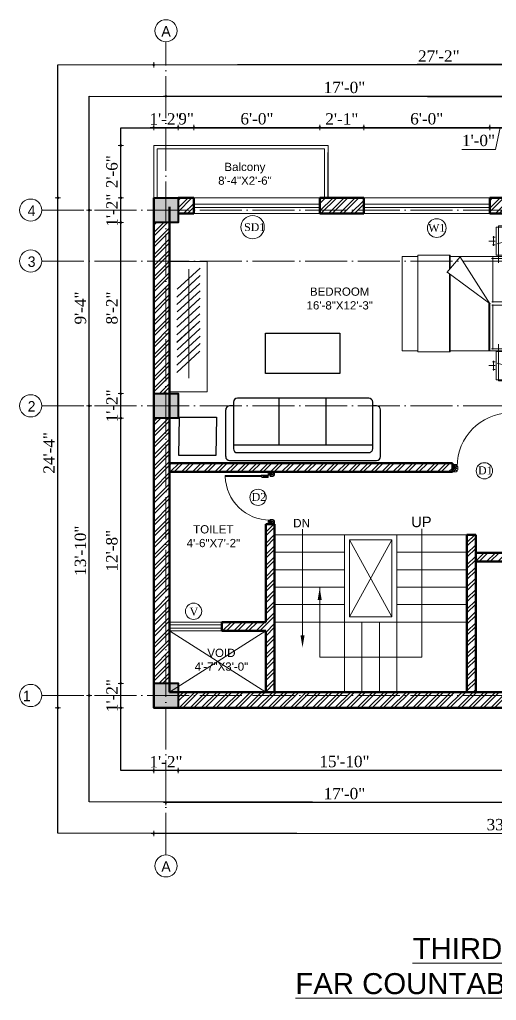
# Model space of a CAD drawing. Header units: inches. Extents: x 153221 to 157601, y -20468 to 0.
# Drawn here: x 155834 to 156106, y -19064 to -18503 of the extents above; entities that cross this region are included whole.
import ezdxf

# ---------------------------------------------------------------- set-up
doc = ezdxf.new("R2010")
doc.units = ezdxf.units.IN
doc.header["$MEASUREMENT"] = 0
doc.header["$PDMODE"] = 99
doc.linetypes.add('ACAD_ISO04W100', pattern=[30, 24, -3, 0, -3])
for name, color, linetype, lineweight in [('.09', 24, 'Continuous', 9), ('.1', 168, 'Continuous', 13), ('A-FUR', 42, 'Continuous', 5), ('CENTER  LINE RA', 10, 'ACAD_ISO04W100', 20), ('CONC. OUTLINE RA', 150, 'Continuous', 40), ('DOOR-WIN RA', 3, 'Continuous', 20), ('ELE2 RA', 130, 'Continuous', 20), ('Furniture', 22, 'Continuous', 13), ('Hatch', 254, 'Continuous', 9), ('HATCH RA', 8, 'Continuous', 5), ('STAIR PLAN AND ELEV RA', 124, 'Continuous', 20), ('Text', 7, 'Continuous', 18), ('TEXTLAYER', 7, 'Continuous', 18), ('WALL RA', 42, 'Continuous', 50)]:
    doc.layers.add(name, color=color, linetype=linetype, lineweight=lineweight)
for name, color, linetype in [('lettring', 7, 'Continuous'), ('THIETBI', 8, 'Continuous'), ('WINDOW+dOOR', 5, 'Continuous')]:
    doc.layers.add(name, color=color, linetype=linetype)
doc.styles.add('arial', font='arial.ttf', dxfattribs={"height": 7})
doc.styles.add('DIM', font='dutch.ttf')
doc.styles.get("Standard").update_dxf_attribs({"font": 'arial.ttf'})
doc.styles.add('titles', font='GOTHICB.TTF')
doc.dimstyles.new('1-8', dxfattribs={"dimtxt": 7, "dimasz": 3, "dimexe": 3, "dimexo": 3, "dimgap": 3, "dimtad": 1, "dimdec": 0, "dimzin": 0, "dimdsep": 46, "dimlunit": 4, "dimtxsty": 'arial', "dimblk": 'ARCHTICK', "dimcen": 0.09, "dimdle": 3, "dimclrt": 6, "dimazin": 0, "dimtfac": 1, "dimtdec": 0, "dimtix": 1, "dimtofl": 0, "dimtmove": 2, "dimatfit": 3, "dimfxl": 5, "dimfxlon": 1, "dimtolj": 1, "dimtzin": 0, "dimlwe": 5, "dimarcsym": 1})
doc.dimstyles.new('Copy of DIM 8', dxfattribs={"dimtxt": 6.5, "dimasz": 1, "dimexe": 6, "dimexo": 18, "dimgap": 1.6875, "dimtad": 1, "dimdec": 0, "dimzin": 3, "dimdsep": 46, "dimlunit": 4, "dimtxsty": 'DIM', "dimblk": 'dot 2', "dimcen": 0.09375, "dimse1": 1, "dimse2": 1, "dimclrd": 1, "dimclre": 1, "dimclrt": 256, "dimadec": 0, "dimazin": 0, "dimtfac": 0.75, "dimtdec": 0, "dimtix": 1, "dimtmove": 1, "dimatfit": 3, "dimldrblk": 'DOT', "dimfxl": 1, "dimtolj": 1, "dimtzin": 0, "dimlwd": 9, "dimlwe": 9, "dimarcsym": 0})
pattern_1 = [(45, (9494.8653, -3872.767), (-3.18198052, 3.18198052), []), (45, (9496.9866, -3872.767), (-3.18198052, 3.18198052), [])]

# ---------------------------------------------------------------- blocks, each defined once
blk = doc.blocks.new('30 inch door')
at = {"layer": '.09'}
blk.add_arc((10330.01, 24687.1), 25.67, 91.332, 180, dxfattribs=at)
at = {"layer": '.1'}
for p, q in [((10329.41, 24712.76), (10329.41, 24691.67)), ((10329.41, 24712.76), (10329.81, 24712.76)), ((10329.81, 24691.67), (10329.81, 24712.76)), ((10328.81, 24688.15), (10328.81, 24691.67)), ((10329.29, 24692.15), (10329.41, 24692.15)), ((10329.41, 24692.15), (10329.41, 24691.67)), ((10329.41, 24691.67), (10329.81, 24691.67)), ((10329.41, 24691.67), (10329.81, 24691.67)), ((10329.81, 24691.67), (10329.81, 24692.15)), ((10329.81, 24692.15), (10330.01, 24692.15)), ((10330.01, 24692.15), (10330.01, 24688.15)), ((10302.02, 24688.15), (10302.02, 24684.65)), ((10304.03, 24688.15), (10302.02, 24688.15)), ((10302.02, 24684.65), (10303.77, 24684.65)), ((10304.03, 24688.15), (10304.03, 24688.15)), ((10304.03, 24687.1), (10304.03, 24688.15)), ((10304.65, 24687.1), (10304.03, 24687.1)), ((10304.65, 24685.52), (10304.65, 24687.1)), ((10330.01, 24688.15), (10328.81, 24688.15)), ((10329.4, 24687.1), (10330.01, 24687.1)), ((10329.4, 24685.52), (10329.4, 24687.1)), ((10330.01, 24687.1), (10330.01, 24688.15)), ((10330.01, 24688.15), (10332.02, 24688.15)), ((10332.02, 24684.65), (10330.27, 24684.65)), ((10332.02, 24688.15), (10332.02, 24684.65))]:
    blk.add_line(p, q, dxfattribs=at)
for centre, major_axis, start_param, end_param in [((10329.29, 24691.67), (-0.339, 0.339), 5.497787, 7.068583), ((10303.77, 24685.52), (-0.619, -0.619), 0.785398, 2.356194)]:
    blk.add_ellipse(centre, major_axis=major_axis, ratio=1, start_param=start_param, end_param=end_param, dxfattribs=at)
at = {"layer": '.1', "extrusion": (0, 0, -1)}
blk.add_ellipse((10330.27, 24685.52), major_axis=(-0.619, 0.619), ratio=1, start_param=3.926991, end_param=5.497787, dxfattribs=at)
blk.add_line((10330.01, 24688.15), (10330.01, 24688.15))
at = {"layer": 'Hatch', "lineweight": 0}
for points, knots in [([(10330.01, 24688.15), (10329.8, 24688.26), (10329.35, 24688.51), (10329.11, 24688.97), (10328.99, 24689.22)], [0, 0, 0, 0, 17.459472, 37.737029, 37.737029, 37.737029, 37.737029]), ([(10329.9, 24690.9), (10329.69, 24690.85), (10329.25, 24690.74), (10329.1, 24690.31), (10329.02, 24690.08)], [0, 0, 0, 0, 15.424483, 31.99547, 31.99547, 31.99547, 31.99547]), ([(10329.92, 24690.24), (10329.72, 24690.12), (10329.23, 24689.84), (10329.13, 24689.27), (10329.07, 24688.95)], [0, 0, 0, 0, 17.254821, 40.319618, 40.319618, 40.319618, 40.319618]), ([(10330.01, 24688.15), (10329.7, 24688.44), (10329.1, 24689.01), (10329.14, 24689.82), (10329.09, 24691.13)], [0, 0, 0, 0, 30.296971, 58.529009, 58.529009, 58.529009, 58.529009]), ([(10329.9, 24689.44), (10329.59, 24689.24), (10329.23, 24689.01), (10329.2, 24688.63), (10329.2, 24688.58)], [0, 0, 0, 0, 24.633819, 28.489546, 28.489546, 28.489546, 28.489546]), ([(10330.01, 24688.15), (10329.86, 24688.5), (10329.47, 24689.39), (10329.44, 24690.38), (10329.42, 24690.98)], [0, 0, 0, 0, 28.413311, 72.750806, 72.750806, 72.750806, 72.750806]), ([(10330.01, 24688.15), (10329.93, 24688.7), (10329.77, 24689.76), (10329.75, 24690.84), (10329.74, 24691.37)], [0, 0, 0, 0, 41.50394, 80.765622, 80.765622, 80.765622, 80.765622]), ([(10302.02, 24688.15), (10302.05, 24687.95), (10302.17, 24687.01), (10302.48, 24686.12), (10302.72, 24685.42)], [0, 0, 0, 0, 17.459471, 80.67073, 80.67073, 80.67073, 80.67073]), ([(10302.02, 24688.15), (10302.41, 24687.86), (10303.15, 24687.31), (10304.04, 24687.05), (10304.45, 24686.93)], [0, 0, 0, 0, 41.503939, 78.170205, 78.170205, 78.170205, 78.170205]), ([(10302.02, 24688.15), (10302.45, 24687.5), (10303.05, 24686.59), (10304.02, 24686.14), (10304.29, 24686.01)], [0, 0, 0, 0, 64.705486, 90.408952, 90.408952, 90.408952, 90.408952]), ([(10302.02, 24688.15), (10302.13, 24687.79), (10302.35, 24687.1), (10302.97, 24686.1), (10304.18, 24685.07)], [0, 0, 0, 0, 30.296971, 58.529009, 58.529009, 58.529009, 58.529009]), ([(10303.35, 24687.82), (10303.2, 24687.43), (10302.98, 24686.82), (10302.44, 24686.51), (10302.25, 24686.4)], [0, 0, 0, 0, 34.642749, 52.790216, 52.790216, 52.790216, 52.790216]), ([(10303.86, 24687.89), (10303.73, 24687.32), (10303.52, 24686.4), (10302.7, 24686), (10302.39, 24685.85)], [0, 0, 0, 0, 47.051669, 75.417188, 75.417188, 75.417188, 75.417188]), ([(10304.15, 24687.01), (10304.07, 24686.57), (10303.9, 24685.69), (10303.13, 24685.22), (10302.75, 24684.98)], [0, 0, 0, 0, 36.886594, 73.591637, 73.591637, 73.591637, 73.591637]), ([(10332.02, 24688.15), (10331.63, 24687.86), (10330.89, 24687.31), (10330.01, 24687.05), (10329.59, 24686.93)], [0, 0, 0, 0, 41.503939, 78.170205, 78.170205, 78.170205, 78.170205]), ([(10332.02, 24688.15), (10331.59, 24687.5), (10330.99, 24686.59), (10330.03, 24686.14), (10329.75, 24686.01)], [0, 0, 0, 0, 64.705486, 90.408952, 90.408952, 90.408952, 90.408952]), ([(10332.02, 24688.15), (10331.91, 24687.79), (10331.69, 24687.1), (10331.07, 24686.1), (10329.87, 24685.07)], [0, 0, 0, 0, 30.296971, 58.529009, 58.529009, 58.529009, 58.529009]), ([(10329.89, 24687.01), (10329.98, 24686.57), (10330.14, 24685.69), (10330.91, 24685.22), (10331.29, 24684.98)], [0, 0, 0, 0, 36.886594, 73.591637, 73.591637, 73.591637, 73.591637]), ([(10330.18, 24687.89), (10330.31, 24687.32), (10330.52, 24686.4), (10331.35, 24686), (10331.66, 24685.85)], [0, 0, 0, 0, 47.051669, 75.417188, 75.417188, 75.417188, 75.417188]), ([(10330.7, 24687.82), (10330.84, 24687.43), (10331.06, 24686.82), (10331.61, 24686.51), (10331.8, 24686.4)], [0, 0, 0, 0, 34.642749, 52.790216, 52.790216, 52.790216, 52.790216]), ([(10332.02, 24688.15), (10332, 24687.95), (10331.87, 24687.01), (10331.56, 24686.12), (10331.32, 24685.42)], [0, 0, 0, 0, 17.459471, 80.67073, 80.67073, 80.67073, 80.67073])]:
    blk.add_open_spline(points, degree=3, knots=knots, dxfattribs=at)
blk = doc.blocks.new('COLUMN')
at = {"layer": 'CONC. OUTLINE RA', "transparency": 33554687}
h = blk.add_hatch(color=256, dxfattribs=at)
h.dxf.hatch_style = 1
h.paths.add_polyline_path([(148062.93, -13130.45), (148076.93, -13130.45), (148076.93, -13116.45), (148062.93, -13116.45)])
at = {"layer": 'CONC. OUTLINE RA'}
blk.add_lwpolyline([(148062.93, -13116.45), (148076.93, -13116.45), (148076.93, -13130.45), (148062.93, -13130.45)], close=True, dxfattribs=at)
blk = doc.blocks.new('A$C2A650008')
at = {"layer": 'A-FUR'}
for p, q in [((-74.11, 13.02), (-90.97, 13.02)), ((-90.97, -6.3), (-90.97, 13.02)), ((-80.98, 12.72), (-85.85, -5.45)), ((-74.11, -10.37), (-74.11, 13.02)), ((-91.38, 6.62), (-73.1, 1.72)), ((-90.52, -5.58), (-90.52, 12.3)), ((-90.52, 12.3), (-72.65, 12.3)), ((-82.37, 6.87), (-81.23, 8.27)), ((-72.65, 12.3), (-72.65, -5.58)), ((-70.96, 6.46), (-70.96, 0.35)), ((-85.74, 4.89), (-87.52, 4.59)), ((-83.76, 1.91), (-83.84, -1.7)), ((-80.74, 3.68), (-77.55, 1.98)), ((-71.92, 5.78), (-70.42, 5.78)), ((-71.92, 3.36), (-67.96, 3.36)), ((-71.92, 0.94), (-70.3, 0.94)), ((-72.65, -5.58), (-90.52, -5.58)), ((-43.44, -5.48), (-43.44, -13.94)), ((-43.44, -5.48), (-22.87, -5.48)), ((-42.96, -5.48), (-42.96, -14.5)), ((-22.87, -5.48), (-22.87, -66.85)), ((-90.97, -6.3), (-43.44, -6.3)), ((-90.97, -6.3), (-90.97, -66.3)), ((-90.97, -6.3), (-70.8, -6.3)), ((-90.97, -66.3), (-90.97, -6.3)), ((-90.18, -7.63), (-69.6, -7.63)), ((-89.76, -35.72), (-89.76, -7)), ((-70.44, -6.69), (-70.44, -35.63)), ((-68.72, -36.65), (-49.48, -6.48)), ((-49.77, -6.59), (-41.27, -16.48)), ((-22.87, -6.3), (-12.84, -6.3)), ((-12.84, -6.3), (-12.84, -66.3)), ((-41.36, -16.06), (-68.68, -36.43)), ((-43.44, -17.62), (-43.44, -66.85)), ((-42.96, -17.26), (-42.96, -66.85)), ((-69.87, -35.22), (-90.25, -35.22)), ((-89.76, -65.95), (-89.76, -36.85)), ((-70.44, -36.77), (-70.44, -65.37)), ((-68.5, -36.25), (-68.5, -66.3)), ((-68.02, -35.78), (-68.02, -66.3)), ((-90.25, -37.39), (-69.87, -37.39)), ((-74.11, -61.97), (-74.11, -85.36)), ((-43.44, -66.3), (-90.97, -66.3)), ((-90.97, -66.3), (-90.97, -85.36)), ((-69.53, -64.97), (-90.74, -64.97)), ((-90.52, -66.76), (-90.52, -84.63)), ((-72.65, -66.76), (-90.52, -66.76)), ((-80.98, -85.05), (-85.85, -66.89)), ((-72.65, -84.63), (-72.65, -66.76)), ((-43.44, -66.85), (-22.87, -66.85)), ((-12.84, -66.3), (-22.87, -66.3)), ((-91.38, -78.96), (-73.1, -74.06)), ((-80.74, -76.02), (-77.55, -74.32)), ((-71.92, -73.28), (-70.3, -73.28)), ((-70.96, -78.79), (-70.96, -72.69)), ((-82.37, -79.2), (-81.23, -80.61)), ((-71.92, -75.7), (-67.96, -75.7)), ((-71.92, -78.11), (-70.42, -78.11)), ((-74.11, -85.36), (-90.97, -85.36)), ((-90.52, -84.63), (-72.65, -84.63))]:
    blk.add_line(p, q, dxfattribs=at)
for centre, major_axis, start_param, end_param in [((-82.54, 3.29), (3.95, 3.95), 6.28318530712061, 12.5663706143002), ((-82.54, 3.29), (-3.64, 3.64), 4.712389, 10.995574), ((-83.2, 4.43), (1.82, 1.82), 3.926993, 10.210178), ((-83.2, 4.43), (-1.52, 1.52), -1.570796, 4.712389)]:
    blk.add_ellipse(centre, major_axis=major_axis, ratio=1, start_param=start_param, end_param=end_param, dxfattribs=at)
at = {"layer": 'A-FUR', "extrusion": (0, 0, -1)}
for centre, major_axis, start_param, end_param in [((-82.54, -75.63), (-3.95, 3.95), 3.141593, 9.424778), ((-82.54, -75.63), (3.64, 3.64), 1.570796326731005, 7.853981633910592), ((-83.2, -76.77), (1.82, 1.82), -0.588961555347947, 5.69422375183164), ((-83.2, -76.77), (-1.52, 1.52), 0.886531, 7.169716)]:
    blk.add_ellipse(centre, major_axis=major_axis, ratio=1, start_param=start_param, end_param=end_param, dxfattribs=at)
blk = doc.blocks.new('_ArchTick')
at = {"color": 0, "linetype": 'ByBlock', "const_width": 0.15}
blk.add_lwpolyline([(-0.5, -0.5), (0.5, 0.5)], dxfattribs=at)
blk = doc.blocks.new('dot1')
at = {"layer": 'Hatch'}
h = blk.add_hatch(color=256, dxfattribs=at)
edge = h.paths.add_edge_path()
edge.add_arc((0, 0), 1, 0, 360)
for p, q in [((3, 0), (-3, 0)), ((0, 3), (0, -3))]:
    blk.add_line(p, q, dxfattribs=at)
blk.add_circle((0, 0), 1, dxfattribs=at)
blk = doc.blocks.new('dot 2')
at = {"layer": 'Hatch', "xscale": 0.5, "yscale": 0.5, "zscale": 0.5}
blk.add_blockref('dot1', (0, 0), dxfattribs=at)
blk = doc.blocks.new('*D876')
at = {"layer": 'Defpoints', "color": 0, "transparency": 16777216}
for p in [(159867.42, -18564.47), (159853.42, -18604.7), (159867.42, -18604.7)]:
    blk.add_point(p, dxfattribs=at)
at = {"layer": 'lettring', "color": 1, "lineweight": 9, "transparency": 16777216}
for p, q in [((159852.42, -18564.47), (159851.42, -18564.47)), ((159853.42, -18564.47), (159867.42, -18564.47)), ((159868.42, -18564.47), (159869.42, -18564.47))]:
    blk.add_line(p, q, dxfattribs=at)
blk.add_blockref('dot 2', (159853.42, -18564.47), dxfattribs=at)
at = {"layer": 'lettring', "color": 1, "lineweight": 9, "transparency": 16777216, "rotation": 180}
blk.add_blockref('dot 2', (159867.42, -18564.47), dxfattribs=at)
at = {"layer": 'lettring', "transparency": 16777216, "insert": (159860.42, -18559.51), "char_height": 6.5, "attachment_point": 5, "style": 'DIM'}
blk.add_mtext('\\A1;1\'-2"', dxfattribs=at)
blk = doc.blocks.new('_Dot')
at = {"color": 0, "linetype": 'ByBlock', "lineweight": -2}
blk.add_line((-0.5, 0), (-1, 0), dxfattribs=at)
at = {"color": 0, "linetype": 'ByBlock', "const_width": 0.5}
blk.add_lwpolyline([(-0.25, 0, 1), (0.25, 0, 1)], format="xyb", close=True, dxfattribs=at)
blk = doc.blocks.new('*D877')
at = {"layer": 'Defpoints', "color": 0, "transparency": 16777216}
for p in [(159876.42, -18564.47), (159867.42, -18604.7), (159876.42, -18604.7)]:
    blk.add_point(p, dxfattribs=at)
at = {"layer": 'lettring', "color": 1, "lineweight": 9, "transparency": 16777216}
for p, q in [((159866.42, -18564.47), (159865.42, -18564.47)), ((159867.42, -18564.47), (159876.42, -18564.47)), ((159877.42, -18564.47), (159878.42, -18564.47))]:
    blk.add_line(p, q, dxfattribs=at)
blk.add_blockref('dot 2', (159867.42, -18564.47), dxfattribs=at)
at = {"layer": 'lettring', "color": 1, "lineweight": 9, "transparency": 16777216, "rotation": 180}
blk.add_blockref('dot 2', (159876.42, -18564.47), dxfattribs=at)
at = {"layer": 'lettring', "transparency": 16777216, "insert": (159871.92, -18559.47), "char_height": 6.5, "attachment_point": 5, "style": 'DIM'}
blk.add_mtext('\\A1;9"', dxfattribs=at)
blk = doc.blocks.new('*D878')
at = {"layer": 'Defpoints', "color": 0, "transparency": 16777216}
for p in [(159948.42, -18564.47), (159876.42, -18604.7), (159948.42, -18604.7)]:
    blk.add_point(p, dxfattribs=at)
at = {"layer": 'lettring', "color": 1, "lineweight": 9, "transparency": 16777216}
blk.add_line((159877.42, -18564.47), (159947.42, -18564.47), dxfattribs=at)
at = {"layer": 'lettring', "color": 1, "lineweight": 9, "transparency": 16777216, "rotation": 180}
blk.add_blockref('dot 2', (159876.42, -18564.47), dxfattribs=at)
at = {"layer": 'lettring', "color": 1, "lineweight": 9, "transparency": 16777216}
blk.add_blockref('dot 2', (159948.42, -18564.47), dxfattribs=at)
at = {"layer": 'lettring', "transparency": 16777216, "insert": (159912.42, -18559.47), "char_height": 6.5, "attachment_point": 5, "style": 'DIM'}
blk.add_mtext('\\A1;6\'-0"', dxfattribs=at)
blk = doc.blocks.new('*D879')
at = {"layer": 'Defpoints', "color": 0, "transparency": 16777216}
for p in [(159973.46, -18564.47), (159948.42, -18604.7), (159973.46, -18604.7)]:
    blk.add_point(p, dxfattribs=at)
at = {"layer": 'lettring', "color": 1, "lineweight": 9, "transparency": 16777216}
blk.add_line((159949.42, -18564.47), (159972.46, -18564.47), dxfattribs=at)
at = {"layer": 'lettring', "color": 1, "lineweight": 9, "transparency": 16777216, "rotation": 180}
blk.add_blockref('dot 2', (159948.42, -18564.47), dxfattribs=at)
at = {"layer": 'lettring', "color": 1, "lineweight": 9, "transparency": 16777216}
blk.add_blockref('dot 2', (159973.46, -18564.47), dxfattribs=at)
at = {"layer": 'lettring', "transparency": 16777216, "insert": (159960.94, -18559.51), "char_height": 6.5, "attachment_point": 5, "style": 'DIM'}
blk.add_mtext('\\A1;2\'-1"', dxfattribs=at)
blk = doc.blocks.new('*D880')
at = {"layer": 'Defpoints', "color": 0, "transparency": 16777216}
for p in [(160045.46, -18564.47), (159973.46, -18604.7), (160045.46, -18604.7)]:
    blk.add_point(p, dxfattribs=at)
at = {"layer": 'lettring', "color": 1, "lineweight": 9, "transparency": 16777216}
blk.add_line((159974.46, -18564.47), (160044.46, -18564.47), dxfattribs=at)
at = {"layer": 'lettring', "color": 1, "lineweight": 9, "transparency": 16777216, "rotation": 180}
blk.add_blockref('dot 2', (159973.46, -18564.47), dxfattribs=at)
at = {"layer": 'lettring', "color": 1, "lineweight": 9, "transparency": 16777216}
blk.add_blockref('dot 2', (160045.46, -18564.47), dxfattribs=at)
at = {"layer": 'lettring', "transparency": 16777216, "insert": (160009.46, -18559.47), "char_height": 6.5, "attachment_point": 5, "style": 'DIM'}
blk.add_mtext('\\A1;6\'-0"', dxfattribs=at)
blk = doc.blocks.new('*D881')
at = {"layer": 'Defpoints', "color": 0, "transparency": 16777216}
for p in [(160057.46, -18564.47), (160045.46, -18604.7), (160057.46, -18604.7)]:
    blk.add_point(p, dxfattribs=at)
at = {"layer": 'lettring', "color": 1, "lineweight": 9, "transparency": 16777216}
for p, q in [((160046.46, -18564.47), (160056.46, -18564.47)), ((160051.46, -18564.47), (160048.69, -18576.91)), ((160048.69, -18576.91), (160029.46, -18576.91))]:
    blk.add_line(p, q, dxfattribs=at)
at = {"layer": 'lettring', "color": 1, "lineweight": 9, "transparency": 16777216, "rotation": 180}
blk.add_blockref('dot 2', (160045.46, -18564.47), dxfattribs=at)
at = {"layer": 'lettring', "color": 1, "lineweight": 9, "transparency": 16777216}
blk.add_blockref('dot 2', (160057.46, -18564.47), dxfattribs=at)
at = {"layer": 'lettring', "transparency": 16777216, "insert": (160039.07, -18571.88), "char_height": 6.5, "attachment_point": 5, "style": 'DIM'}
blk.add_mtext('\\A1;1\'-0"', dxfattribs=at)
blk = doc.blocks.new('*D888')
at = {"layer": 'Defpoints', "color": 0, "transparency": 16777216}
for p in [(160064.46, -18546.57), (159860.42, -18611.67), (160064.46, -18611.67)]:
    blk.add_point(p, dxfattribs=at)
at = {"layer": 'lettring', "color": 1, "lineweight": 9, "transparency": 16777216}
blk.add_line((159861.42, -18546.57), (160063.46, -18546.57), dxfattribs=at)
at = {"layer": 'lettring', "color": 1, "lineweight": 9, "transparency": 16777216, "rotation": 180}
blk.add_blockref('dot 2', (159860.42, -18546.57), dxfattribs=at)
at = {"layer": 'lettring', "color": 1, "lineweight": 9, "transparency": 16777216}
blk.add_blockref('dot 2', (160064.46, -18546.57), dxfattribs=at)
at = {"layer": 'lettring', "transparency": 16777216, "insert": (159962.44, -18541.55), "char_height": 6.5, "attachment_point": 5, "style": 'DIM'}
blk.add_mtext('\\A1;17\'-0"', dxfattribs=at)
blk = doc.blocks.new('*D890')
at = {"layer": 'Defpoints', "color": 0, "transparency": 16777216}
for p in [(159853.42, -18528.57), (159853.42, -18629.81), (160179.37, -18629.81)]:
    blk.add_point(p, dxfattribs=at)
at = {"layer": 'lettring', "color": 1, "lineweight": 9, "transparency": 16777216}
blk.add_line((160178.37, -18528.57), (159854.42, -18528.57), dxfattribs=at)
at = {"layer": 'lettring', "color": 1, "lineweight": 9, "transparency": 16777216, "rotation": 180}
blk.add_blockref('dot 2', (159853.42, -18528.57), dxfattribs=at)
at = {"layer": 'lettring', "color": 1, "lineweight": 9, "transparency": 16777216}
blk.add_blockref('dot 2', (160179.37, -18528.57), dxfattribs=at)
at = {"layer": 'lettring', "transparency": 16777216, "insert": (160016.39, -18523.57), "char_height": 6.5, "attachment_point": 5, "style": 'DIM'}
blk.add_mtext('\\A1;27\'-2"', dxfattribs=at)
blk = doc.blocks.new('nbc')
at = {"layer": 'CENTER  LINE RA', "linetype": 'ACAD_ISO04W100'}
for p, q in [((157544.19, -18980.32), (157544.19, -18515.32)), ((157748.23, -18980.32), (157748.23, -18515.46)), ((157856.14, -18980.29), (157856.14, -18515.29)), ((157934.54, -18980.46), (157934.54, -18515.46)), ((157473.24, -18611.56), (158032.97, -18611.56)), ((157473.24, -18640.7), (158032.97, -18640.7)), ((157473.24, -18723.5), (158032.97, -18723.5)), ((157473.24, -18889.2), (158032.97, -18889.2)), ((158045.65, -18889.2), (158045.65, -18889.2))]:
    blk.add_line(p, q, dxfattribs=at)
at = {"layer": 'Text'}
for centre in [(157544.19, -18508.98), (157544.19, -18508.98), (157544.19, -18508.98), (157748.23, -18509.12), (157748.23, -18509.12), (157748.23, -18509.12), (157856.14, -18508.94), (157856.14, -18508.94), (157856.14, -18508.94), (157934.54, -18509.12), (157934.54, -18509.12), (157934.54, -18509.12), (157466.9, -18611.56), (157466.89, -18611.56), (157466.9, -18611.56), (158039.31, -18611.43), (158039.31, -18611.43), (158039.31, -18611.43), (157466.9, -18640.7), (157466.89, -18640.7), (157466.9, -18640.7), (158039.31, -18640.57), (158039.31, -18640.57), (158039.31, -18640.57), (157466.9, -18723.5), (157466.89, -18723.5), (157466.9, -18723.5), (158039.31, -18723.37), (158039.31, -18723.37), (158039.31, -18723.37), (157466.9, -18889.2), (157466.89, -18889.2), (157466.9, -18889.2), (158039.31, -18889.07), (158039.31, -18889.07), (158039.31, -18889.07), (157544.19, -18986.67), (157544.19, -18986.67), (157544.19, -18986.67), (157748.23, -18986.67), (157748.23, -18986.67), (157748.23, -18986.67), (157856.14, -18986.64), (157856.14, -18986.64), (157856.14, -18986.64), (157934.54, -18986.81), (157934.54, -18986.81), (157934.54, -18986.81)]:
    blk.add_circle(centre, 6.34, dxfattribs=at)
at = {"layer": 'Text', "char_height": 6, "width": 68.6783, "attachment_point": 3, "rotation": 0.0035, "style": 'titles'}
for s, insert in [('{\\fStylus BT|b0|i0|c0|p34;A}', (157546.91, -18506.3)), ('{\\fStylus BT|b0|i0|c0|p34;B}', (157750.95, -18506.44)), ('{\\fStylus BT|b0|i0|c0|p34;C}', (157858.86, -18506.27)), ('{\\fStylus BT|b0|i0|c0|p34;D}', (157937.27, -18506.44)), ('{\\fStylus BT|b0|i0|c0|p34;4}', (157469.62, -18608.89)), ('{\\fStylus BT|b0|i0|c0|p34;4}', (158042.03, -18608.75)), ('{\\fStylus BT|b0|i0|c0|p34;3}', (157469.62, -18638.03)), ('{\\fStylus BT|b0|i0|c0|p34;3}', (158042.03, -18637.89)), ('{\\fStylus BT|b0|i0|c0|p34;2}', (157469.62, -18720.82)), ('{\\fStylus BT|b0|i0|c0|p34;2}', (158042.03, -18720.69)), ('{\\fStylus BT|b0|i0|c0|p34;1}', (157466.85, -18886.48)), ('{\\fStylus BT|b0|i0|c0|p34;1}', (158039.38, -18886.26)), ('{\\fStylus BT|b0|i0|c0|p34;C}', (157858.86, -18983.96)), ('{\\fStylus BT|b0|i0|c0|p34;A}', (157546.91, -18983.99)), ('{\\fStylus BT|b0|i0|c0|p34;B}', (157750.95, -18983.99)), ('{\\fStylus BT|b0|i0|c0|p34;D}', (157937.26, -18984.13))]:
    blk.add_mtext(s, dxfattribs=dict(at, insert=insert))
blk = doc.blocks.new('*D747')
at = {"layer": 'Defpoints', "color": 0, "transparency": 16777216}
for p in [(159867.42, -18896.34), (160057.46, -18896.34), (159867.42, -18932.17)]:
    blk.add_point(p, dxfattribs=at)
at = {"layer": 'lettring', "color": 1, "lineweight": 9, "transparency": 16777216}
blk.add_line((160056.46, -18932.17), (159868.42, -18932.17), dxfattribs=at)
at = {"layer": 'lettring', "color": 1, "lineweight": 9, "transparency": 16777216, "rotation": 180}
blk.add_blockref('dot 2', (159867.42, -18932.17), dxfattribs=at)
at = {"layer": 'lettring', "color": 1, "lineweight": 9, "transparency": 16777216}
blk.add_blockref('dot 2', (160057.46, -18932.17), dxfattribs=at)
at = {"layer": 'lettring', "transparency": 16777216, "insert": (159962.44, -18927.1), "char_height": 6.5, "attachment_point": 5, "style": 'DIM'}
blk.add_mtext('\\A1;15\'-10"', dxfattribs=at)
blk = doc.blocks.new('*D748')
at = {"layer": 'Defpoints', "color": 0, "transparency": 16777216}
for p in [(159853.42, -18896.34), (159867.42, -18896.34), (159853.42, -18932.17)]:
    blk.add_point(p, dxfattribs=at)
at = {"layer": 'lettring', "color": 1, "lineweight": 9, "transparency": 16777216}
for p, q in [((159852.42, -18932.17), (159851.42, -18932.17)), ((159867.42, -18932.17), (159853.42, -18932.17)), ((159868.42, -18932.17), (159869.42, -18932.17))]:
    blk.add_line(p, q, dxfattribs=at)
blk.add_blockref('dot 2', (159853.42, -18932.17), dxfattribs=at)
at = {"layer": 'lettring', "color": 1, "lineweight": 9, "transparency": 16777216, "rotation": 180}
blk.add_blockref('dot 2', (159867.42, -18932.17), dxfattribs=at)
at = {"layer": 'lettring', "transparency": 16777216, "insert": (159860.42, -18927.21), "char_height": 6.5, "attachment_point": 5, "style": 'DIM'}
blk.add_mtext('\\A1;1\'-2"', dxfattribs=at)
blk = doc.blocks.new('*D749')
at = {"layer": 'Defpoints', "color": 0, "transparency": 16777216}
for p in [(159860.42, -18889.34), (160064.46, -18889.34), (160064.46, -18950.49)]:
    blk.add_point(p, dxfattribs=at)
at = {"layer": 'lettring', "color": 1, "lineweight": 9, "transparency": 16777216}
blk.add_line((159861.42, -18950.49), (160063.46, -18950.49), dxfattribs=at)
for p, rotation in [((159860.42, -18950.49), 179.9997037240175), ((160064.46, -18950.49), 359.9997037240175)]:
    blk.add_blockref('dot 2', p, dxfattribs=dict(at, rotation=rotation))
at = {"layer": 'lettring', "transparency": 16777216, "insert": (159962.44, -18945.47), "char_height": 6.5, "attachment_point": 5, "rotation": 359.9997, "style": 'DIM'}
blk.add_mtext('\\A1;17\'-0"', dxfattribs=at)
blk = doc.blocks.new('*D918')
at = {"layer": 'Defpoints', "color": 0, "transparency": 16777216}
for p in [(159853.42, 0), (160257.77, -18896.35), (159853.42, -18968.21)]:
    blk.add_point(p, dxfattribs=at)
at = {"layer": 'lettring', "color": 1, "lineweight": 9, "transparency": 16777216}
blk.add_line((160256.77, -18968.21), (159854.42, -18968.21), dxfattribs=at)
at = {"layer": 'lettring', "color": 1, "lineweight": 9, "transparency": 16777216, "rotation": 180}
blk.add_blockref('dot 2', (159853.42, -18968.21), dxfattribs=at)
at = {"layer": 'lettring', "color": 1, "lineweight": 9, "transparency": 16777216}
blk.add_blockref('dot 2', (160257.77, -18968.21), dxfattribs=at)
at = {"layer": 'lettring', "transparency": 16777216, "insert": (160055.6, -18963.2), "char_height": 6.5, "attachment_point": 5, "style": 'DIM'}
blk.add_mtext('\\A1;33\'-8"', dxfattribs=at)
blk = doc.blocks.new('*D906')
at = {"layer": 'Defpoints', "color": 0, "transparency": 16777216}
for p in [(159870.56, -18574.71), (159834.56, -18604.71), (159870.56, -18604.71)]:
    blk.add_point(p, dxfattribs=at)
at = {"layer": 'lettring', "color": 1, "lineweight": 9, "transparency": 16777216}
blk.add_line((159834.56, -18575.71), (159834.56, -18603.71), dxfattribs=at)
for p, rotation in [((159834.56, -18574.71), 90), ((159834.56, -18604.71), 270)]:
    blk.add_blockref('dot 2', p, dxfattribs=dict(at, rotation=rotation))
at = {"layer": 'lettring', "transparency": 16777216, "insert": (159829.56, -18589.71), "char_height": 6.5, "attachment_point": 5, "rotation": 90, "style": 'DIM'}
blk.add_mtext('\\A1;2\'-6"', dxfattribs=at)
blk = doc.blocks.new('*D907')
at = {"layer": 'Defpoints', "color": 0, "transparency": 16777216}
for p in [(159870.56, -18604.71), (159834.56, -18618.71), (159870.56, -18618.71)]:
    blk.add_point(p, dxfattribs=at)
at = {"layer": 'lettring', "color": 1, "lineweight": 9, "transparency": 16777216}
for p, q in [((159834.56, -18603.71), (159834.56, -18602.71)), ((159834.56, -18604.71), (159834.56, -18618.71)), ((159834.56, -18619.71), (159834.56, -18620.71))]:
    blk.add_line(p, q, dxfattribs=at)
for p, rotation in [((159834.56, -18604.71), 270), ((159834.56, -18618.71), 90)]:
    blk.add_blockref('dot 2', p, dxfattribs=dict(at, rotation=rotation))
at = {"layer": 'lettring', "transparency": 16777216, "insert": (159829.59, -18611.71), "char_height": 6.5, "attachment_point": 5, "rotation": 90, "style": 'DIM'}
blk.add_mtext('\\A1;1\'-2"', dxfattribs=at)
blk = doc.blocks.new('*D908')
at = {"layer": 'Defpoints', "color": 0, "transparency": 16777216}
for p in [(159870.56, -18618.71), (159834.56, -18716.65), (159870.56, -18716.65)]:
    blk.add_point(p, dxfattribs=at)
at = {"layer": 'lettring', "color": 1, "lineweight": 9, "transparency": 16777216}
blk.add_line((159834.56, -18619.71), (159834.56, -18715.65), dxfattribs=at)
for p, rotation in [((159834.56, -18618.71), 90), ((159834.56, -18716.65), 270)]:
    blk.add_blockref('dot 2', p, dxfattribs=dict(at, rotation=rotation))
at = {"layer": 'lettring', "transparency": 16777216, "insert": (159829.55, -18667.68), "char_height": 6.5, "attachment_point": 5, "rotation": 90, "style": 'DIM'}
blk.add_mtext('\\A1;8\'-2"', dxfattribs=at)
blk = doc.blocks.new('*D909')
at = {"layer": 'Defpoints', "color": 0, "transparency": 16777216}
for p in [(159870.56, -18716.65), (159834.56, -18730.65), (159870.56, -18730.65)]:
    blk.add_point(p, dxfattribs=at)
at = {"layer": 'lettring', "color": 1, "lineweight": 9, "transparency": 16777216}
for p, q in [((159834.56, -18715.65), (159834.56, -18714.65)), ((159834.56, -18716.65), (159834.56, -18730.65)), ((159834.56, -18731.65), (159834.56, -18732.65))]:
    blk.add_line(p, q, dxfattribs=at)
for p, rotation in [((159834.56, -18716.65), 270), ((159834.56, -18730.65), 90)]:
    blk.add_blockref('dot 2', p, dxfattribs=dict(at, rotation=rotation))
at = {"layer": 'lettring', "transparency": 16777216, "insert": (159829.59, -18723.65), "char_height": 6.5, "attachment_point": 5, "rotation": 90, "style": 'DIM'}
blk.add_mtext('\\A1;1\'-2"', dxfattribs=at)
blk = doc.blocks.new('*D910')
at = {"layer": 'Defpoints', "color": 0, "transparency": 16777216}
for p in [(159870.56, -18730.65), (159834.56, -18882.35), (159870.56, -18882.35)]:
    blk.add_point(p, dxfattribs=at)
at = {"layer": 'lettring', "color": 1, "lineweight": 9, "transparency": 16777216}
blk.add_line((159834.56, -18731.65), (159834.56, -18881.35), dxfattribs=at)
for p, rotation in [((159834.56, -18730.65), 90), ((159834.56, -18882.35), 270)]:
    blk.add_blockref('dot 2', p, dxfattribs=dict(at, rotation=rotation))
at = {"layer": 'lettring', "transparency": 16777216, "insert": (159829.53, -18806.5), "char_height": 6.5, "attachment_point": 5, "rotation": 90, "style": 'DIM'}
blk.add_mtext('\\A1;12\'-8"', dxfattribs=at)
blk = doc.blocks.new('*D911')
at = {"layer": 'Defpoints', "color": 0, "transparency": 16777216}
for p in [(159870.56, -18882.35), (159834.56, -18896.35), (159870.56, -18896.35)]:
    blk.add_point(p, dxfattribs=at)
at = {"layer": 'lettring', "color": 1, "lineweight": 9, "transparency": 16777216}
for p, q in [((159834.56, -18881.35), (159834.56, -18880.35)), ((159834.56, -18882.35), (159834.56, -18896.35)), ((159834.56, -18897.35), (159834.56, -18898.35))]:
    blk.add_line(p, q, dxfattribs=at)
for p, rotation in [((159834.56, -18882.35), 270), ((159834.56, -18896.35), 90)]:
    blk.add_blockref('dot 2', p, dxfattribs=dict(at, rotation=rotation))
at = {"layer": 'lettring', "transparency": 16777216, "insert": (159829.59, -18889.35), "char_height": 6.5, "attachment_point": 5, "rotation": 90, "style": 'DIM'}
blk.add_mtext('\\A1;1\'-2"', dxfattribs=at)
blk = doc.blocks.new('*D912')
at = {"layer": 'Defpoints', "color": 0, "transparency": 16777216}
for p in [(159816.56, -18723.64), (159877.56, -18723.65), (159877.56, -18889.31)]:
    blk.add_point(p, dxfattribs=at)
at = {"layer": 'lettring', "color": 1, "lineweight": 9, "transparency": 16777216}
blk.add_line((159816.56, -18888.31), (159816.56, -18724.64), dxfattribs=at)
for p, rotation in [((159816.56, -18723.64), 89.99950363250453), ((159816.56, -18889.31), 269.9995036325045)]:
    blk.add_blockref('dot 2', p, dxfattribs=dict(at, rotation=rotation))
at = {"layer": 'lettring', "transparency": 16777216, "insert": (159811.53, -18806.48), "char_height": 6.5, "attachment_point": 5, "rotation": 89.9995, "style": 'DIM'}
blk.add_mtext('\\A1;13\'-10"', dxfattribs=at)
blk = doc.blocks.new('*D913')
at = {"layer": 'Defpoints', "color": 0, "transparency": 16777216}
for p in [(159816.56, -18611.68), (159877.56, -18611.68), (159877.56, -18723.65)]:
    blk.add_point(p, dxfattribs=at)
at = {"layer": 'lettring', "color": 1, "lineweight": 9, "transparency": 16777216}
blk.add_line((159816.56, -18722.64), (159816.56, -18612.68), dxfattribs=at)
for p, rotation in [((159816.56, -18611.68), 89.99950363250667), ((159816.56, -18723.64), 269.9995036325067)]:
    blk.add_blockref('dot 2', p, dxfattribs=dict(at, rotation=rotation))
at = {"layer": 'lettring', "transparency": 16777216, "insert": (159811.56, -18667.66), "char_height": 6.5, "attachment_point": 5, "rotation": 89.9995, "style": 'DIM'}
blk.add_mtext('\\A1;9\'-4"', dxfattribs=at)
blk = doc.blocks.new('*D914')
at = {"layer": 'Defpoints', "color": 0, "transparency": 16777216}
for p in [(159870.56, -18604.71), (159798.56, -18896.35), (159870.56, -18896.35)]:
    blk.add_point(p, dxfattribs=at)
at = {"layer": 'lettring', "color": 1, "lineweight": 9, "transparency": 16777216}
blk.add_line((159798.56, -18605.71), (159798.56, -18895.35), dxfattribs=at)
for p, rotation in [((159798.56, -18604.71), 90), ((159798.56, -18896.35), 270)]:
    blk.add_blockref('dot 2', p, dxfattribs=dict(at, rotation=rotation))
at = {"layer": 'lettring', "transparency": 16777216, "insert": (159793.62, -18750.53), "char_height": 6.5, "attachment_point": 5, "rotation": 90, "style": 'DIM'}
blk.add_mtext('\\A1;24\'-4"', dxfattribs=at)
blk = doc.blocks.new('A$C0BBD0BBA')
at = {"color": 7, "lineweight": 5}
blk.add_lwpolyline([(0, 0), (73.27, 0)], dxfattribs=at)
at = {"color": 8, "lineweight": 5}
blk.add_leader([(39.65, 58.42), (0, 58.42), (0, 0)], dimstyle='1-8', override={"dimasz": 7, "dimgap": 2, "dimtad": 0, "dimfxl": 12}, dxfattribs=at)
blk = doc.blocks.new('BFKJV')
at = {"layer": 'HATCH RA'}
h = blk.add_hatch(dxfattribs=at)
h.set_pattern_fill('ANSI32', color=256, scale=12)
h.set_pattern_definition(pattern_1)
h.paths.add_polyline_path([(159867.42, -18604.7), (159867.42, -18613.7), (159876.42, -18613.7), (159876.42, -18604.7)])
h = blk.add_hatch(dxfattribs=at)
h.set_pattern_fill('ANSI32', color=256, scale=12)
h.set_pattern_definition(pattern_1)
h.paths.add_polyline_path([(159973.46, -18613.7), (159973.46, -18604.7), (159948.42, -18604.7), (159948.42, -18613.7)])
h = blk.add_hatch(dxfattribs=at)
h.set_pattern_fill('ANSI32', color=256, scale=12)
h.set_pattern_definition(pattern_1)
h.paths.add_polyline_path([(160057.46, -18613.7), (160057.46, -18604.7), (160045.46, -18604.7), (160045.46, -18613.7)])
h = blk.add_hatch(dxfattribs=at)
h.set_pattern_fill('ANSI32', color=256, scale=12)
h.set_pattern_definition(pattern_1)
h.paths.add_polyline_path([(159853.42, -18716.64), (159862.42, -18716.64), (159862.42, -18618.7), (159853.42, -18618.7)])
h = blk.add_hatch(dxfattribs=at)
h.set_pattern_fill('ANSI32', color=256, scale=12)
h.set_pattern_definition(pattern_1)
h.paths.add_polyline_path([(159862.42, -18730.64), (159853.42, -18730.64), (159853.42, -18882.34), (159862.42, -18882.34)])
h = blk.add_hatch(dxfattribs=at)
h.set_pattern_fill('ANSI32', color=256, scale=12)
h.set_pattern_definition(pattern_1)
h.paths.add_polyline_path([(160024.11, -18757.14), (160024.11, -18756.34), (159862.42, -18756.34), (159862.42, -18761.34), (159922.42, -18761.34), (160024.11, -18761.34)])
h = blk.add_hatch(dxfattribs=at)
h.set_pattern_fill('ANSI32', color=256, scale=12)
h.set_pattern_definition(pattern_1)
h.paths.add_polyline_path([(159922.42, -18791.34), (159918.92, -18791.34), (159917.42, -18791.34), (159917.42, -18847.34), (159892.42, -18847.34), (159892.42, -18852.34), (159917.42, -18852.34), (159917.42, -18887.34), (159922.42, -18887.34)])
h = blk.add_hatch(dxfattribs=at)
h.set_pattern_fill('ANSI32', color=256, scale=12)
h.set_pattern_definition(pattern_1)
h.paths.add_polyline_path([(160037.46, -18797.34), (160032.46, -18797.34), (160032.46, -18887.34), (160037.46, -18887.34)])
at = {"layer": 'HATCH RA', "transparency": 33554687}
h = blk.add_hatch(dxfattribs=at)
h.set_pattern_fill('ANSI32', color=256, scale=12)
h.set_pattern_definition([(45, (683.582, 2.7005), (-3.18198052, 3.18198052), []), (45, (685.7033, 2.7005), (-3.18198052, 3.18198052), [])])
h.paths.add_polyline_path([(160111.66, -18807.64), (160037.46, -18807.64), (160037.46, -18812.64), (160111.66, -18812.64)])
at = {"layer": 'HATCH RA'}
h = blk.add_hatch(dxfattribs=at)
h.set_pattern_fill('ANSI32', color=256, scale=12)
h.set_pattern_definition(pattern_1)
h.paths.add_polyline_path([(160057.46, -18887.34), (159867.42, -18887.34), (159867.42, -18896.34), (160057.46, -18896.34)])
at = {"color": 7, "lineweight": 5}
blk.add_lwpolyline([(159938.47, -18854.85), (159938.38, -18794.09)], dxfattribs=at)
at = {"color": 8, "lineweight": 5}
blk.add_solid([(159937.3, -18854.86), (159938.48, -18861.85), (159939.63, -18854.85)], dxfattribs=at)
at = {"layer": 'Defpoints'}
for points in [[(159798.56, -18528.57), (160209.18, -18527.75), (160344.5, -18669.01), (160345.31, -18968.87), (159798.56, -18968.11)], [(159816.56, -18546.57), (160203.2, -18546.97), (160326.52, -18676.39), (160327.26, -18950.85), (159816.56, -18950.13)], [(159834.56, -18564.57), (160195.2, -18564.54), (160308.55, -18688.93), (160308.71, -18932.18), (159834.56, -18932.16)]]:
    blk.add_lwpolyline(points, close=True, dxfattribs=at)
at = {"layer": 'DOOR-WIN RA'}
for p, q in [((159876.42, -18604.7), (159948.42, -18604.7)), ((159973.46, -18604.7), (160045.46, -18604.7)), ((159876.42, -18608.2), (159948.42, -18608.2)), ((159876.42, -18610.2), (159948.42, -18610.2)), ((159973.46, -18608.2), (160045.46, -18608.2)), ((159973.46, -18610.2), (160045.46, -18610.2)), ((159876.42, -18613.7), (159948.42, -18613.7)), ((159973.46, -18613.7), (160045.46, -18613.7)), ((159892.42, -18847.34), (159862.42, -18847.34)), ((159892.42, -18848.84), (159862.42, -18848.84)), ((159892.42, -18850.84), (159862.42, -18850.84)), ((159892.42, -18852.34), (159862.42, -18852.34))]:
    blk.add_line(p, q, dxfattribs=at)
at = {"layer": 'ELE2 RA'}
for p, q in [((159853.42, -18574.7), (159953.06, -18574.7)), ((159853.42, -18574.7), (159853.42, -18604.7)), ((159855.42, -18576.7), (159951.06, -18576.7)), ((159855.42, -18576.7), (159855.42, -18604.7)), ((159951.06, -18576.7), (159951.06, -18604.7)), ((159953.03, -18578.7), (159953.03, -18604.7)), ((159953.06, -18574.7), (159953.06, -18604.7))]:
    blk.add_line(p, q, dxfattribs=at)
at = {"layer": 'HATCH RA'}
for p, q in [((159862.42, -18640.98), (159883.92, -18640.98)), ((159883.92, -18640.98), (159883.92, -18715.67)), ((159866.74, -18656.97), (159879.91, -18644.85)), ((159873.42, -18645.38), (159873.42, -18707.85)), ((159866.54, -18661.47), (159879.71, -18649.35)), ((159866.74, -18661.29), (159879.91, -18649.16)), ((159866.64, -18665.7), (159879.81, -18653.57)), ((159866.74, -18669.92), (159879.91, -18657.8)), ((159866.54, -18674.42), (159879.71, -18662.3)), ((159866.74, -18674.24), (159879.91, -18662.11)), ((159866.64, -18678.64), (159879.81, -18666.52)), ((159866.54, -18683.05), (159879.71, -18670.93)), ((159866.54, -18687.37), (159879.71, -18675.25)), ((159866.64, -18687.28), (159879.81, -18675.15)), ((159866.74, -18691.5), (159879.91, -18679.38)), ((159866.74, -18695.82), (159879.91, -18683.69)), ((159866.54, -18700.32), (159879.71, -18688.19)), ((159866.74, -18700.13), (159879.91, -18688.01)), ((159866.64, -18704.54), (159879.81, -18692.42)), ((159883.92, -18715.67), (159862.42, -18715.67)), ((159965.42, -18844.34), (159989.46, -18800.34)), ((159965.42, -18800.34), (159989.46, -18844.34)), ((159862.42, -18887.34), (159917.42, -18852.34)), ((159862.42, -18852.34), (159917.42, -18887.34))]:
    blk.add_line(p, q, dxfattribs=at)
at = {"layer": 'STAIR PLAN AND ELEV RA'}
for p, q in [((159922.42, -18797.34), (159962.42, -18797.34)), ((159962.42, -18797.34), (159962.42, -18887.34)), ((159965.42, -18797.34), (159962.42, -18797.34)), ((159965.42, -18797.34), (159989.46, -18797.34)), ((159989.46, -18797.34), (159992.46, -18797.34)), ((159992.46, -18797.34), (159992.46, -18887.34)), ((159992.46, -18797.34), (160032.46, -18797.34)), ((159965.42, -18800.34), (159965.42, -18844.34)), ((159965.42, -18800.34), (159989.46, -18800.34)), ((159989.46, -18800.34), (159989.46, -18844.34)), ((159922.42, -18807.34), (159962.42, -18807.34)), ((159992.46, -18807.34), (160032.46, -18807.34)), ((159922.42, -18817.34), (159962.42, -18817.34)), ((159992.46, -18817.34), (160032.46, -18817.34)), ((159922.42, -18827.34), (159962.42, -18827.34)), ((159992.46, -18827.34), (160032.46, -18827.34)), ((159922.42, -18837.34), (159962.42, -18837.34)), ((159992.46, -18837.34), (160032.46, -18837.34)), ((159922.42, -18847.34), (159992.46, -18847.34)), ((159965.42, -18844.34), (159989.46, -18844.34)), ((159972.42, -18847.34), (159972.42, -18887.34)), ((159982.42, -18847.34), (159982.42, -18887.34)), ((159992.46, -18847.34), (160032.46, -18847.34))]:
    blk.add_line(p, q, dxfattribs=at)
at = {"layer": 'TEXTLAYER'}
for centre, radius in [((159909.94, -18621.39), 6.66), ((160015.19, -18621.94), 5.36), ((160042.44, -18760.79), 4.65), ((159913.05, -18775.97), 4.65), ((159876.2, -18841.14), 4.65)]:
    blk.add_circle(centre, radius, dxfattribs=at)
at = {"layer": 'THIETBI'}
for p, q in [((159976.37, -18719.26), (159901.22, -18719.26)), ((159925.2, -18745.95), (159925.2, -18719.26)), ((159951.9, -18745.95), (159951.9, -18719.26)), ((159898.99, -18723.71), (159896.77, -18723.71)), ((159898.99, -18721.48), (159898.99, -18748.18)), ((159978.6, -18748.18), (159978.6, -18721.48)), ((159980.82, -18723.71), (159978.6, -18723.71)), ((159894.54, -18725.93), (159894.54, -18752.63)), ((159983.04, -18752.63), (159983.04, -18725.93)), ((159898.99, -18745.95), (159978.6, -18745.95)), ((159901.22, -18750.4), (159976.37, -18750.4)), ((159896.77, -18754.85), (159980.82, -18754.85))]:
    blk.add_line(p, q, dxfattribs=at)
for points in [[(159917.23, -18681.98), (159959.83, -18681.98), (159959.83, -18705.17), (159917.23, -18705.17)], [(159867.86, -18752.01), (159868.15, -18730.19), (159889.28, -18730.19), (159888.99, -18752.01)]]:
    blk.add_lwpolyline(points, close=True, dxfattribs=at)
for centre, start, end in [((159901.22, -18721.48), 90, 180), ((159976.37, -18721.48), 0, 90), ((159896.77, -18725.93), 90, 180), ((159980.82, -18725.93), 0, 90), ((159901.22, -18748.18), 180, 270), ((159976.37, -18748.18), 270, 0.01), ((159896.77, -18752.63), 180, 270), ((159980.82, -18752.63), 270, 0)]:
    blk.add_arc(centre, 2.22, start, end, dxfattribs=at)
at = {"layer": 'WALL RA'}
for p, q in [((159853.42, -18604.7), (159853.42, -18896.34)), ((159876.42, -18604.7), (159867.42, -18604.7)), ((159876.42, -18613.73), (159876.42, -18604.7)), ((159973.46, -18604.7), (159948.42, -18604.7)), ((159948.42, -18613.73), (159948.42, -18604.7)), ((159973.46, -18604.7), (159973.46, -18613.7)), ((160071.46, -18604.7), (160045.46, -18604.7)), ((160045.46, -18604.7), (160045.46, -18613.7)), ((159862.42, -18609.7), (159862.42, -18887.34)), ((159876.42, -18613.7), (159867.42, -18613.7)), ((159973.46, -18613.7), (159948.42, -18613.7)), ((160062.46, -18613.7), (160045.46, -18613.7)), ((160024.11, -18756.34), (159862.42, -18756.34)), ((160024.11, -18761.34), (160024.11, -18756.34)), ((159922.42, -18761.34), (159862.42, -18761.34)), ((160024.11, -18761.34), (159922.42, -18761.34)), ((159917.42, -18791.34), (159917.42, -18847.34)), ((159922.42, -18791.34), (159917.42, -18791.34)), ((159922.42, -18791.34), (159922.42, -18852.34)), ((160032.46, -18887.34), (160032.46, -18797.34)), ((160032.46, -18797.34), (160037.46, -18797.34)), ((160037.46, -18887.34), (160037.46, -18797.34)), ((160037.46, -18807.64), (160111.66, -18807.64)), ((160037.46, -18812.64), (160111.66, -18812.64)), ((159917.42, -18847.34), (159892.42, -18847.34)), ((159892.42, -18847.34), (159892.42, -18852.34)), ((159917.42, -18852.34), (159892.42, -18852.34)), ((159917.42, -18852.34), (159917.42, -18887.34)), ((159922.42, -18852.34), (159922.42, -18887.34)), ((159862.42, -18887.34), (160243.77, -18887.34)), ((159853.42, -18896.34), (160244.34, -18896.34))]:
    blk.add_line(p, q, dxfattribs=at)
blk.add_blockref('nbc', (2316.23, -0.11))
at = {"color": 1, "rotation": 89.99999999999999}
blk.add_blockref('A$C0BBD0BBA', (160006.7, -18867.32), dxfattribs=at)
at = {"layer": 'CONC. OUTLINE RA'}
for p in [(11790.49, -5488.26), (11790.49, -5600.19), (11790.49, -5765.89)]:
    blk.add_blockref('COLUMN', p, dxfattribs=at)
at = {"layer": 'Furniture', "ltscale": 10, "xscale": -0.9009198872349742, "yscale": 0.9009198872349742, "zscale": 0.9009198872349742}
blk.add_blockref('A$C2A650008', (159983.78, -18632.44), dxfattribs=at)
at = {"layer": 'WINDOW+dOOR', "extrusion": (0, 0, -1), "xscale": -1.200000004184403, "yscale": 1.200000004188042, "zscale": -1.200000004184403, "rotation": 5.857498470263067e-05}
blk.add_blockref('30 inch door', (-147661.65, -48382.9), dxfattribs=at)
at = {"layer": 'WINDOW+dOOR', "extrusion": (0, 0, -1), "xscale": -1, "zscale": -1.00000000348675, "rotation": 270}
blk.add_blockref('30 inch door', (-184607.07, -29093.36), dxfattribs=at)
at = {"char_height": 4.7109, "attachment_point": 1}
for s, width, insert in [('\\pi11.19613;Balcony\\P\\pi7.62117;8\'-4"X2\'-6"', 45.2655, (159882.63, -18584.6)), ('\\pi6.12049;BEDROOM\\P\\pi4.186;16\'-8"X12\'-3"', 45.2655, (159936.58, -18655.94)), ('\\pi11.25718;TOILET\\P\\pi7.52959;4\'-6"X7\'-2"', 45.2655, (159864.7, -18791.9)), ('\\pi36.88479;VOID\\P\\pi29.63687;4\'-7"X3\'-0"', 89.4801, (159847.19, -18862.56))]:
    blk.add_mtext_dynamic_manual_height_columns(s, width=width, gutter_width=23.55, heights=[0], dxfattribs=dict(at, insert=insert))
at = {"attachment_point": 9, "style": 'arial'}
for s, insert, char_height, width in [('UP', (160012.26, -18793.1), 6, 11.6415), ('DN', (159942.78, -18793.1), 4.8, 9.3132)]:
    blk.add_mtext(s, dxfattribs=dict(at, insert=insert, char_height=char_height, width=width))
at = {"layer": 'TEXTLAYER', "char_height": 4.5, "attachment_point": 1}
for s, insert, width in [('{\\fTimes New Roman|b0|i0|c0|p18;SD1}', (159905.08, -18619.14), 6.709), ('{\\fTimes New Roman|b0|i0|c0|p18;W1}', (160010.32, -18619.56), 23.0777), ('{\\fTimes New Roman|b0|i0|c0|p18;D1}', (160038.8, -18758.29), 245.2674), ('{\\fTimes New Roman|b0|i0|c0|p18;D2}', (159909.42, -18773.47), 245.2674), ('{\\fTimes New Roman|b0|i0|c0|p18;V}', (159873.95, -18839.06), 245.2674)]:
    blk.add_mtext(s, dxfattribs=dict(at, insert=insert, width=width))
at = {"layer": 'TEXTLAYER', "ltscale": 5, "insert": (159884.11, -19028.11), "char_height": 12, "width": 394.9279, "attachment_point": 1, "rotation": 0.0057}
blk.add_mtext('\\pi117.31115;{\\LTHIRD FLOOR PLAN \\P\\pi50.27977;FAR COUNTABLE AREA: 763.37 sq. ft.}', dxfattribs=at)
at = {"layer": 'lettring'}
for base, p1, p2, picture, middle in [((159853.42, -18968.21), (160257.77, -18896.35), (159853.42, 0), '*D918', (160055.6, -18963.2)), ((159853.42, -18528.57), (160179.37, -18629.81), (159853.42, -18629.81), '*D890', (160016.39, -18523.57)), ((160064.46, -18546.57), (159860.42, -18611.67), (160064.46, -18611.67), '*D888', (159962.44, -18541.55)), ((159867.42, -18564.47), (159853.42, -18604.7), (159867.42, -18604.7), '*D876', (159860.42, -18559.51)), ((159876.42, -18564.47), (159867.42, -18604.7), (159876.42, -18604.7), '*D877', (159871.92, -18559.47)), ((159948.42, -18564.47), (159876.42, -18604.7), (159948.42, -18604.7), '*D878', (159912.42, -18559.47)), ((159973.46, -18564.47), (159948.42, -18604.7), (159973.46, -18604.7), '*D879', (159960.94, -18559.51)), ((160045.46, -18564.47), (159973.46, -18604.7), (160045.46, -18604.7), '*D880', (160009.46, -18559.47)), ((159853.42, -18932.17), (159867.42, -18896.34), (159853.42, -18896.34), '*D748', (159860.42, -18927.21)), ((159867.42, -18932.17), (160057.46, -18896.34), (159867.42, -18896.34), '*D747', (159962.44, -18927.1))]:
    dim = blk.add_linear_dim(base=base, p1=p1, p2=p2, dimstyle='Copy of DIM 8', dxfattribs=at)
    dim.commit()
    dim.dimension.update_dxf_attribs({"geometry": picture, "text_midpoint": middle})
dim = blk.add_linear_dim(base=(160057.46, -18564.47), p1=(160045.46, -18604.7), p2=(160057.46, -18604.7), dimstyle='Copy of DIM 8', dxfattribs=at)
dim.commit()
dim.dimension.update_dxf_attribs({"geometry": '*D881', "text_midpoint": (160047, -18576.91), "dimtype": 160})
for base, p1, p2, angle, picture, middle in [((159834.56, -18604.71), (159870.56, -18574.71), (159870.56, -18604.71), 90, '*D906', (159829.56, -18589.71)), ((159834.56, -18618.71), (159870.56, -18604.71), (159870.56, -18618.71), 90, '*D907', (159829.59, -18611.71)), ((159798.56, -18896.35), (159870.56, -18604.71), (159870.56, -18896.35), 90, '*D914', (159793.62, -18750.53)), ((159816.56, -18611.68), (159877.56, -18723.65), (159877.56, -18611.68), 269.9995, '*D913', (159811.56, -18667.66)), ((159834.56, -18716.65), (159870.56, -18618.71), (159870.56, -18716.65), 90, '*D908', (159829.55, -18667.68)), ((159834.56, -18730.65), (159870.56, -18716.65), (159870.56, -18730.65), 90, '*D909', (159829.59, -18723.65)), ((159834.56, -18882.35), (159870.56, -18730.65), (159870.56, -18882.35), 90, '*D910', (159829.53, -18806.5)), ((159834.56, -18896.35), (159870.56, -18882.35), (159870.56, -18896.35), 90, '*D911', (159829.59, -18889.35))]:
    dim = blk.add_linear_dim(base=base, p1=p1, p2=p2, angle=angle, dimstyle='Copy of DIM 8', dxfattribs=at)
    dim.commit()
    dim.dimension.update_dxf_attribs({"geometry": picture, "text_midpoint": middle})
for p1, p2, distance, picture, middle in [((159877.56, -18889.31), (159877.56, -18723.65), 61, '*D912', (159811.53, -18806.48)), ((159860.42, -18889.34), (160064.46, -18889.34), -61.15, '*D749', (159962.44, -18945.47))]:
    dim = blk.add_aligned_dim(p1=p1, p2=p2, distance=distance, dimstyle='Copy of DIM 8', dxfattribs=at)
    dim.commit()
    dim.dimension.update_dxf_attribs({"geometry": picture, "text_midpoint": middle})

msp = doc.modelspace()

# ---------------------------------------------------------------- block references
at = {"layer": 'HATCH RA'}
msp.add_blockref('BFKJV', (-3942.92, 0), dxfattribs=at)

doc.saveas('drawing.dxf')
